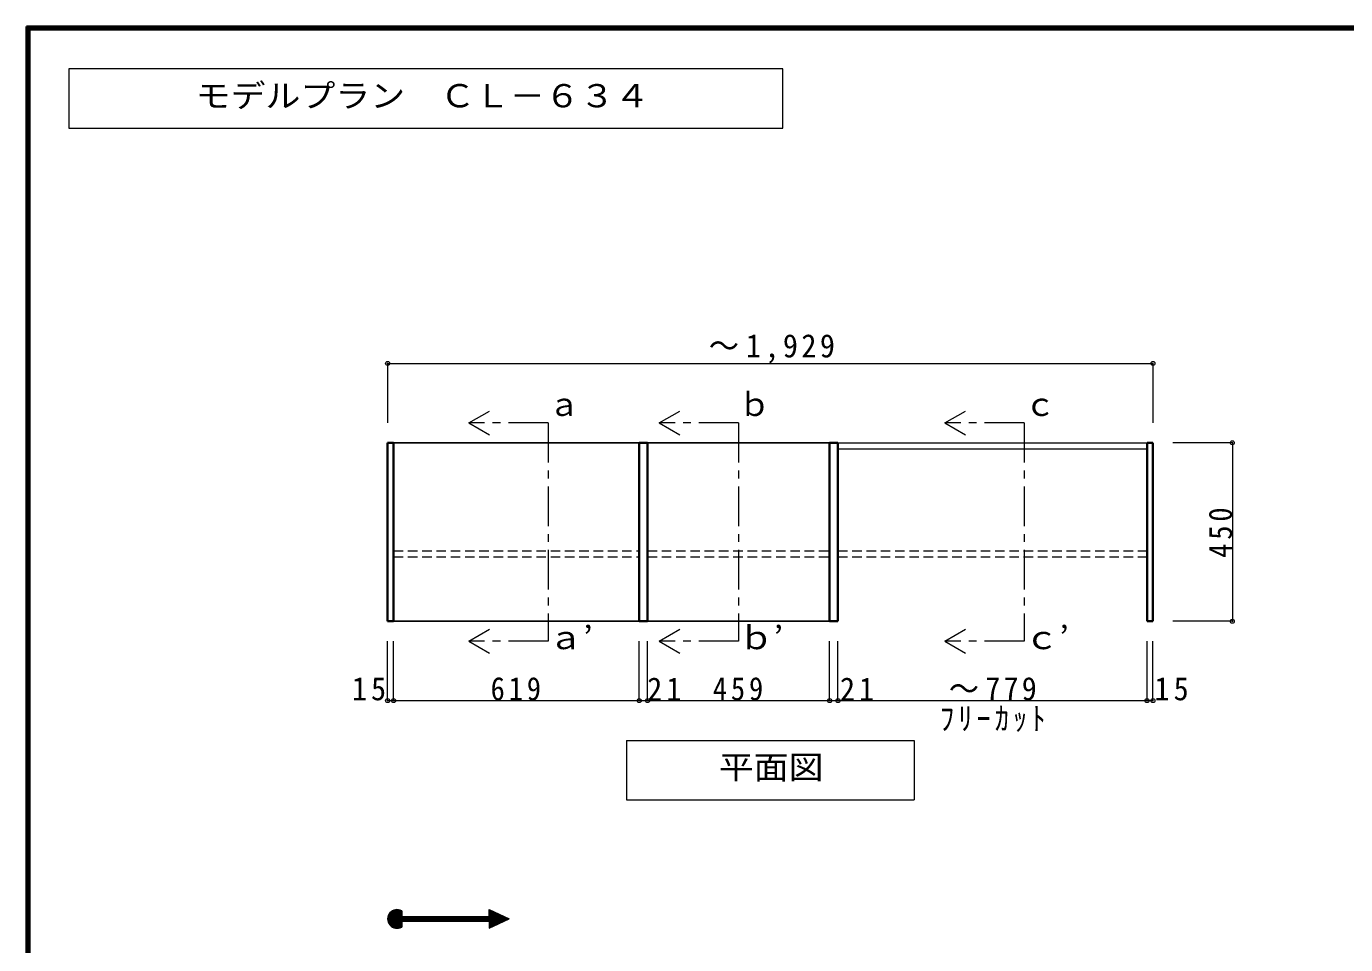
# Model space of a CAD drawing. Units: millimetres, scale not verified. Extents: x -3922 to 3878, y -2932 to 2722.
# Drawn here: x -3922 to -597, y 408 to 2722 of the extents above; entities that cross this region are included whole.
import ezdxf
from ezdxf.enums import TextEntityAlignment as Align

# ---------------------------------------------------------------- set-up
doc = ezdxf.new("R2010")
doc.units = ezdxf.units.MM
doc.header["$LTSCALE"] = 20
doc.header["$PDMODE"] = 32
doc.header["$PDSIZE"] = 10
doc.linetypes.add('CHAIN1', pattern=[8, 5, -1, 1, -1])
doc.linetypes.add('DASHED1', pattern=[1.8, 1.2, -0.6])
for name, color, linetype, lineweight in [('0-2', 2, 'Continuous', 35), ('0-3_固定棚', 3, 'Continuous', 25), ('0-6_パイプハンガー', 4, 'Continuous', 9), ('0-7_桟木・巾木', 2, 'Continuous', 35), ('0-A_文字', 7, 'Continuous', 18), ('0-B_寸法', 7, 'Continuous', 9), ('F-1_枠', 6, 'Continuous', 40)]:
    doc.layers.add(name, color=color, linetype=linetype, lineweight=lineweight)
doc.styles.add('ＭＳ ゴシック', font='')
doc.styles.get('ＭＳ ゴシック').set_extended_font_data('MS Gothic')

msp = doc.modelspace()

# ---------------------------------------------------------------- linework, layer by layer
at = {"layer": '0-2'}
for p, q in [((-3011.53, 1222.73), (-3011.53, 1672.73)), ((-3011.53, 1672.73), (-2996.53, 1672.73)), ((-2996.53, 1222.73), (-2996.53, 1672.73)), ((-2377.53, 1222.73), (-2377.53, 1672.73)), ((-2377.53, 1672.73), (-2356.53, 1672.73)), ((-2356.53, 1222.73), (-2356.53, 1672.73)), ((-1897.53, 1222.73), (-1897.53, 1672.73)), ((-1897.53, 1672.73), (-1876.53, 1672.73)), ((-1876.53, 1222.73), (-1876.53, 1672.73)), ((-1097.53, 1222.73), (-1097.53, 1672.73)), ((-1097.53, 1672.73), (-1082.53, 1672.73)), ((-1082.53, 1222.73), (-1082.53, 1672.73)), ((-3011.53, 1222.73), (-2996.53, 1222.73)), ((-2377.53, 1222.73), (-2356.53, 1222.73)), ((-1897.53, 1222.73), (-1876.53, 1222.73)), ((-1097.53, 1222.73), (-1082.53, 1222.73))]:
    msp.add_line(p, q, dxfattribs=at)
at = {"layer": '0-3_固定棚'}
for p, q in [((-2996.53, 1672.73), (-2377.53, 1672.73)), ((-2356.53, 1672.73), (-1897.53, 1672.73)), ((-2377.53, 1222.73), (-2996.53, 1222.73)), ((-2356.53, 1222.73), (-1897.53, 1222.73))]:
    msp.add_line(p, q, dxfattribs=at)
at = {"layer": '0-6_パイプハンガー', "linetype": 'DASHED1'}
for p, q in [((-2996.53, 1400.22), (-2377.53, 1400.22)), ((-2356.53, 1400.22), (-1897.53, 1400.22)), ((-1876.53, 1400.22), (-1097.53, 1400.22)), ((-2996.53, 1385.24), (-2377.53, 1385.24)), ((-2356.53, 1385.24), (-1897.53, 1385.24)), ((-1876.53, 1385.24), (-1097.53, 1385.24))]:
    msp.add_line(p, q, dxfattribs=at)
at = {"layer": '0-7_桟木・巾木', "color": 7, "lineweight": 18}
for p, q in [((-1876.53, 1672.73), (-1097.53, 1672.73)), ((-1876.53, 1657.73), (-1097.53, 1657.73))]:
    msp.add_line(p, q, dxfattribs=at)
at = {"layer": '0-A_文字'}
for p, q in [((-2807.03, 1722.73), (-2755.07, 1752.73)), ((-2327.03, 1722.73), (-2275.07, 1752.73)), ((-1607.03, 1722.73), (-1555.07, 1752.73)), ((-2807.03, 1722.73), (-2755.07, 1692.73)), ((-2327.03, 1722.73), (-2275.07, 1692.73)), ((-1607.03, 1722.73), (-1555.07, 1692.73)), ((-2807.03, 1172.73), (-2755.07, 1202.73)), ((-2327.03, 1172.73), (-2275.07, 1202.73)), ((-1607.03, 1172.73), (-1555.07, 1202.73)), ((-2807.03, 1172.73), (-2755.07, 1142.73)), ((-2327.03, 1172.73), (-2275.07, 1142.73)), ((-1607.03, 1172.73), (-1555.07, 1142.73)), ((-2409.53, 922.73), (-2409.53, 772.73)), ((-2409.53, 772.73), (-1684.53, 772.73)), ((-3011.53, 472.25), (-2987.57, 496.2)), ((-3011.39, 475.22), (-2990.54, 496.06)), ((-3011.34, 469.61), (-2984.93, 496.02)), ((-3010.91, 467.21), (-2982.53, 495.58)), ((-3010.73, 478.71), (-2994.03, 495.4)), ((-3010.28, 465.01), (-2980.34, 494.96)), ((-3009.48, 462.98), (-2978.3, 494.16)), ((-3008.97, 483.29), (-2998.62, 493.65)), ((-3008.54, 461.09), (-2976.42, 493.22)), ((-3007.46, 459.34), (-2976.12, 490.69)), ((-3006.26, 457.72), (-2976.12, 487.86)), ((-3004.93, 456.22), (-2976.12, 485.03)), ((-3003.48, 454.84), (-2976.12, 482.21)), ((-3001.91, 453.58), (-2976.12, 479.38)), ((-3000.22, 452.44), (-2974.17, 478.49)), ((-2998.4, 451.44), (-2971.34, 478.49)), ((-2996.43, 450.57), (-2968.51, 478.49)), ((-2994.31, 449.87), (-2965.68, 478.49)), ((-2976.12, 466.7), (-2976.12, 452.15)), ((-2976.12, 466.7), (-2755.63, 466.7)), ((-2974.65, 466.7), (-2962.86, 478.49)), ((-2971.82, 466.7), (-2960.03, 478.49)), ((-2968.99, 466.7), (-2957.2, 478.49)), ((-2966.17, 466.7), (-2954.37, 478.49)), ((-2963.34, 466.7), (-2951.54, 478.49)), ((-2960.51, 466.7), (-2948.71, 478.49)), ((-2957.68, 466.7), (-2945.89, 478.49)), ((-2954.85, 466.7), (-2943.06, 478.49)), ((-2952.02, 466.7), (-2940.23, 478.49)), ((-2949.19, 466.7), (-2937.4, 478.49)), ((-2946.37, 466.7), (-2934.57, 478.49)), ((-2943.54, 466.7), (-2931.74, 478.49)), ((-2940.71, 466.7), (-2928.92, 478.49)), ((-2937.88, 466.7), (-2926.09, 478.49)), ((-2935.05, 466.7), (-2923.26, 478.49)), ((-2932.22, 466.7), (-2920.43, 478.49)), ((-2929.4, 466.7), (-2917.6, 478.49)), ((-2926.57, 466.7), (-2914.77, 478.49)), ((-2923.74, 466.7), (-2911.94, 478.49)), ((-2920.91, 466.7), (-2909.12, 478.49)), ((-2918.08, 466.7), (-2906.29, 478.49)), ((-2915.25, 466.7), (-2903.46, 478.49)), ((-2912.42, 466.7), (-2900.63, 478.49)), ((-2909.6, 466.7), (-2897.8, 478.49)), ((-2906.77, 466.7), (-2894.97, 478.49)), ((-2903.94, 466.7), (-2892.15, 478.49)), ((-2901.11, 466.7), (-2889.32, 478.49)), ((-2898.28, 466.7), (-2886.49, 478.49)), ((-2895.45, 466.7), (-2883.66, 478.49)), ((-2892.63, 466.7), (-2880.83, 478.49)), ((-2889.8, 466.7), (-2878, 478.49)), ((-2886.97, 466.7), (-2875.18, 478.49)), ((-2884.14, 466.7), (-2872.35, 478.49)), ((-2881.31, 466.7), (-2869.52, 478.49)), ((-2878.48, 466.7), (-2866.69, 478.49)), ((-2875.66, 466.7), (-2863.86, 478.49)), ((-2872.83, 466.7), (-2861.03, 478.49)), ((-2870, 466.7), (-2858.2, 478.49)), ((-2867.17, 466.7), (-2855.38, 478.49)), ((-2864.34, 466.7), (-2852.55, 478.49)), ((-2861.51, 466.7), (-2849.72, 478.49)), ((-2858.68, 466.7), (-2846.89, 478.49)), ((-2855.86, 466.7), (-2844.06, 478.49)), ((-2853.03, 466.7), (-2841.23, 478.49)), ((-2850.2, 466.7), (-2838.41, 478.49)), ((-2847.37, 466.7), (-2835.58, 478.49)), ((-2844.54, 466.7), (-2832.75, 478.49)), ((-2841.71, 466.7), (-2829.92, 478.49)), ((-2838.89, 466.7), (-2827.09, 478.49)), ((-2836.06, 466.7), (-2824.26, 478.49)), ((-2833.23, 466.7), (-2821.44, 478.49)), ((-2830.4, 466.7), (-2818.61, 478.49)), ((-2827.57, 466.7), (-2815.78, 478.49)), ((-2824.74, 466.7), (-2812.95, 478.49)), ((-2821.92, 466.7), (-2810.12, 478.49)), ((-2819.09, 466.7), (-2807.29, 478.49)), ((-2816.26, 466.7), (-2804.46, 478.49)), ((-2813.43, 466.7), (-2801.64, 478.49)), ((-2810.6, 466.7), (-2798.81, 478.49)), ((-2807.77, 466.7), (-2795.98, 478.49)), ((-2804.94, 466.7), (-2793.15, 478.49)), ((-2802.12, 466.7), (-2790.32, 478.49)), ((-2799.29, 466.7), (-2787.49, 478.49)), ((-2796.46, 466.7), (-2784.67, 478.49)), ((-2793.63, 466.7), (-2781.84, 478.49)), ((-2790.8, 466.7), (-2779.01, 478.49)), ((-2787.97, 466.7), (-2776.18, 478.49)), ((-2785.15, 466.7), (-2773.35, 478.49)), ((-2782.32, 466.7), (-2770.52, 478.49)), ((-2779.49, 466.7), (-2767.7, 478.49)), ((-2776.66, 466.7), (-2764.87, 478.49)), ((-2773.83, 466.7), (-2762.04, 478.49)), ((-2771, 466.7), (-2759.21, 478.49)), ((-2768.18, 466.7), (-2756.38, 478.49)), ((-2765.35, 466.7), (-2742.12, 489.93)), ((-2762.52, 466.7), (-2740.19, 489.03)), ((-2759.69, 466.7), (-2738.25, 488.13)), ((-2756.86, 466.7), (-2736.32, 487.24)), ((-2755.63, 496.21), (-2704.81, 472.6)), ((-2755.63, 478.49), (-2755.63, 496.21)), ((-2755.63, 493.39), (-2753.7, 495.31)), ((-2755.63, 490.56), (-2751.77, 494.42)), ((-2755.63, 487.73), (-2749.84, 493.52)), ((-2755.63, 484.9), (-2747.91, 492.62)), ((-2755.63, 482.07), (-2745.98, 491.72)), ((-2755.63, 479.25), (-2744.05, 490.83)), ((-2755.63, 465.1), (-2734.39, 486.34)), ((-2755.63, 462.27), (-2732.46, 485.44)), ((-2755.63, 459.45), (-2730.53, 484.55)), ((-2755.63, 456.62), (-2728.6, 483.65)), ((-2755.63, 453.79), (-2726.67, 482.75)), ((-2755.63, 450.96), (-2724.74, 481.85)), ((-2755.63, 448.99), (-2704.81, 472.6)), ((-2755.63, 466.7), (-2755.63, 448.99)), ((-2754.04, 449.73), (-2722.81, 480.96)), ((-2748.75, 452.18), (-2720.87, 480.06)), ((-2743.47, 454.64), (-2718.94, 479.16)), ((-2738.19, 457.09), (-2717.01, 478.27)), ((-2732.9, 459.54), (-2715.08, 477.37)), ((-2727.62, 462), (-2713.15, 476.47)), ((-2722.34, 464.45), (-2711.22, 475.57)), ((-2717.06, 466.91), (-2709.29, 474.68)), ((-2711.77, 469.36), (-2707.36, 473.78)), ((-2706.49, 471.82), (-2705.42, 472.88)), ((-2992.01, 449.34), (-2976.12, 465.23)), ((-2989.48, 449.04), (-2976.12, 462.41)), ((-2986.67, 449.02), (-2976.12, 459.58)), ((-2983.45, 449.41), (-2976.12, 456.75)), ((-2979.5, 450.54), (-2976.12, 453.92))]:
    msp.add_line(p, q, dxfattribs=at)
at = {"layer": '0-A_文字', "linetype": 'CHAIN1'}
for p, q in [((-2607.03, 1722.73), (-2807.03, 1722.73)), ((-2607.03, 1722.73), (-2607.03, 1172.73)), ((-2127.03, 1722.73), (-2327.03, 1722.73)), ((-2127.03, 1722.73), (-2127.03, 1172.73)), ((-1407.03, 1722.73), (-1607.03, 1722.73)), ((-1407.03, 1722.73), (-1407.03, 1172.73)), ((-2607.03, 1172.73), (-2807.03, 1172.73)), ((-2127.03, 1172.73), (-2327.03, 1172.73)), ((-1407.03, 1172.73), (-1607.03, 1172.73))]:
    msp.add_line(p, q, dxfattribs=at)
at = {"layer": '0-A_文字'}
msp.add_lwpolyline([(-3815.36, 2465.63), (-2015.36, 2465.63), (-2015.36, 2615.63), (-3815.36, 2615.63)], close=True, dxfattribs=at)
for points in [[(-2409.53, 922.73), (-1684.53, 922.73), (-1684.53, 772.73)], [(-2976.12, 493.04), (-2976.12, 478.49), (-2755.63, 478.49)]]:
    msp.add_lwpolyline(points, dxfattribs=at)
msp.add_arc((-2987.92, 472.6), 23.61, 60, 300, dxfattribs=at)
at = {"layer": '0-B_寸法', "color": 4}
for p, q in [((-3011.53, 1872.73), (-3011.53, 1722.73)), ((-3011.53, 1872.73), (-1082.53, 1872.73)), ((-1082.53, 1872.73), (-1082.53, 1722.73)), ((-882.53, 1672.73), (-1032.53, 1672.73)), ((-882.53, 1672.73), (-882.53, 1222.73)), ((-882.53, 1222.73), (-1032.53, 1222.73)), ((-3011.53, 1022.73), (-3011.53, 1172.73)), ((-2996.53, 1022.73), (-2996.53, 1172.73)), ((-2377.53, 1022.73), (-2377.53, 1172.73)), ((-2356.53, 1022.73), (-2356.53, 1172.73)), ((-1897.53, 1022.73), (-1897.53, 1172.73)), ((-1876.53, 1022.73), (-1876.53, 1172.73)), ((-1097.53, 1022.73), (-1097.53, 1172.73)), ((-1082.53, 1022.73), (-1082.53, 1172.73)), ((-3011.53, 1022.73), (-2996.53, 1022.73)), ((-2996.53, 1022.73), (-2377.53, 1022.73)), ((-2377.53, 1022.73), (-2356.53, 1022.73)), ((-2356.53, 1022.73), (-1097.53, 1022.73)), ((-1097.53, 1022.73), (-1082.53, 1022.73))]:
    msp.add_line(p, q, dxfattribs=at)
at = {"layer": '0-B_寸法'}
for p in [(-3011.53, 1872.73), (-1082.53, 1872.73), (-882.53, 1672.73), (-882.53, 1222.73), (-3011.53, 1022.73), (-2996.53, 1022.73), (-2377.53, 1022.73), (-2356.53, 1022.73), (-1897.53, 1022.73), (-1876.53, 1022.73), (-1097.53, 1022.73), (-1082.53, 1022.73)]:
    msp.add_point(p, dxfattribs=at)
at = {"layer": 'F-1_枠'}
for p, q in [((-3922.03, 2722.29), (-3922.03, -2864.37)), ((-3922.03, 2722.29), (3877.97, 2722.29)), ((-3922.03, 2718.96), (3877.97, 2718.96)), ((-3922.03, 2715.63), (3877.97, 2715.63)), ((-3918.7, 2722.29), (-3918.7, -2864.37)), ((-3915.36, 2722.29), (-3915.36, -2864.37))]:
    msp.add_line(p, q, dxfattribs=at)

# ---------------------------------------------------------------- texts
at = {"layer": '0-A_文字', "style": 'ＭＳ ゴシック', "width": 1.1}
for s, p in [('モデルプラン\u3000ＣＬ－６３４', (-3495.36, 2500.63)), ('ａ’', (-2607.03, 1134.89)), ('ｂ’', (-2127.03, 1134.89)), ('ｃ’', (-1407.03, 1134.89)), ('平面図', (-2177.03, 807.73))]:
    msp.add_text(s, height=58.65, dxfattribs=at).set_placement(p, align=Align.BOTTOM_LEFT)
at = {"layer": '0-A_文字', "style": 'ＭＳ ゴシック'}
for s, p in [('ｂ', (-2127.03, 1722.73)), ('ａ', (-2607.03, 1722.73)), ('ｃ', (-1407.03, 1722.73))]:
    msp.add_text(s, height=58.65, dxfattribs=at).set_placement(p, align=Align.BOTTOM_LEFT)
at = {"layer": '0-B_寸法', "char_height": 58.65, "attachment_point": 7, "style": 'ＭＳ ゴシック'}
for s, insert in [('\\T1.23;\\W0.95;～1,929', (-2202.03, 1872.73)), ('\\T1.27;\\W0.95;15', (-3101.53, 1022.73)), ('\\T1.27;\\W0.9;619', (-2752.03, 1022.73)), ('\\T1.27;\\W0.95;21', (-2357.27, 1022.73)), ('\\T1.27;\\W0.9;459', (-2192.03, 1022.73)), ('\\T1.27;\\W0.95;21', (-1871.43, 1022.73)), ('\\T1.21;\\W0.95;～779', (-1597.03, 1022.73)), ('\\T1.27;\\W0.95;15', (-1078.71, 1022.73)), ('\\T1.28;\\W0.9;ﾌﾘｰｶｯﾄ', (-1619.53, 943.86))]:
    msp.add_mtext(s, dxfattribs=dict(at, insert=insert))
at = {"layer": '0-B_寸法', "insert": (-882.53, 1382.73), "char_height": 58.65, "attachment_point": 7, "rotation": 90, "style": 'ＭＳ ゴシック'}
msp.add_mtext('\\T1.27;\\W0.9;450', dxfattribs=at)

doc.saveas('drawing.dxf')
